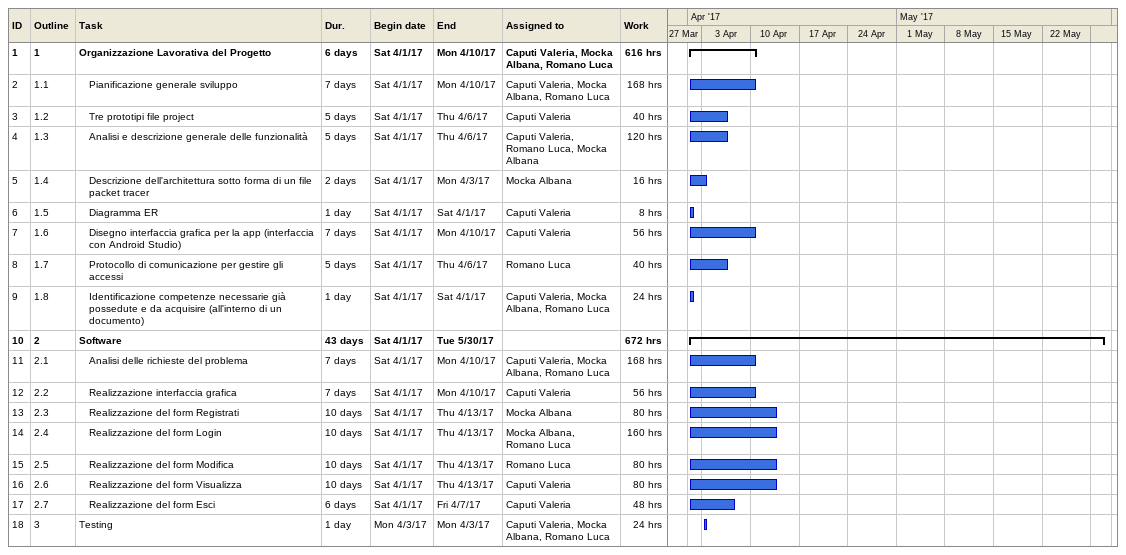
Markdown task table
| ID | WBS | Task | Duration | Start | Finish | Resources | Work (h) |
|---|---|---|---|---|---|---|---|
| 1 | 1 | **Organizzazione Lavorativa del Progetto** | 6d | 2017-04-01 | 2017-04-10 | Caputi Valeria, Mocka Albana, Romano Luca | 616 |
| 2 | 1.1 | Pianificazione generale sviluppo | 7d | 2017-04-01 | 2017-04-10 | Caputi Valeria, Mocka Albana, Romano Luca | 168 |
| 3 | 1.2 | Tre prototipi file project | 5d | 2017-04-01 | 2017-04-06 | Caputi Valeria | 40 |
| 4 | 1.3 | Analisi e descrizione generale delle funzionalità | 5d | 2017-04-01 | 2017-04-06 | Caputi Valeria, Romano Luca, Mocka Albana | 120 |
| 5 | 1.4 | Descrizione dell'architettura sotto forma di un file packet tracer | 2d | 2017-04-01 | 2017-04-03 | Mocka Albana | 16 |
| 6 | 1.5 | Diagramma ER | 1d | 2017-04-01 | 2017-04-01 | Caputi Valeria | 8 |
| 7 | 1.6 | Disegno interfaccia grafica per la app (interfaccia con Android Studio) | 7d | 2017-04-01 | 2017-04-10 | Caputi Valeria | 56 |
| 8 | 1.7 | Protocollo di comunicazione per gestire gli accessi | 5d | 2017-04-01 | 2017-04-06 | Romano Luca | 40 |
| 9 | 1.8 | Identificazione competenze necessarie già possedute e da acquisire (all'interno di un documento) | 1d | 2017-04-01 | 2017-04-01 | Caputi Valeria, Mocka Albana, Romano Luca | 24 |
| 10 | 2 | **Software** | 43d | 2017-04-01 | 2017-05-30 |  | 672 |
| 11 | 2.1 | Analisi delle richieste del problema | 7d | 2017-04-01 | 2017-04-10 | Caputi Valeria, Mocka Albana, Romano Luca | 168 |
| 12 | 2.2 | Realizzazione interfaccia grafica | 7d | 2017-04-01 | 2017-04-10 | Caputi Valeria | 56 |
| 13 | 2.3 | Realizzazione del form Registrati | 10d | 2017-04-01 | 2017-04-13 | Mocka Albana | 80 |
| 14 | 2.4 | Realizzazione del form Login | 10d | 2017-04-01 | 2017-04-13 | Mocka Albana, Romano Luca | 160 |
| 15 | 2.5 | Realizzazione del form Modifica | 10d | 2017-04-01 | 2017-04-13 | Romano Luca | 80 |
| 16 | 2.6 | Realizzazione del form Visualizza | 10d | 2017-04-01 | 2017-04-13 | Caputi Valeria | 80 |
| 17 | 2.7 | Realizzazione del form Esci | 6d | 2017-04-01 | 2017-04-07 | Caputi Valeria | 48 |
| 18 | 3 | Testing | 1d | 2017-04-03 | 2017-04-03 | Caputi Valeria, Mocka Albana, Romano Luca | 24 |
